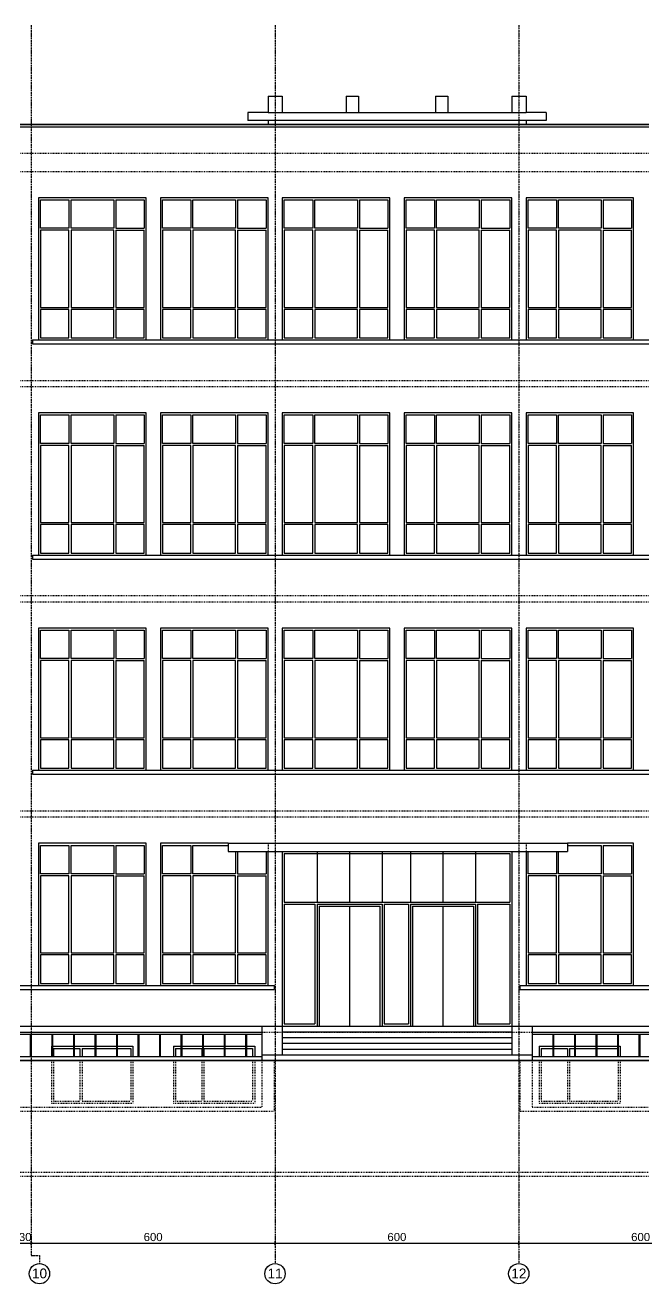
# Model space of a CAD drawing. Header units: inches. Extents: x -72385 to 39588, y -6525 to 66685.
# Drawn here: x -1876 to -353, y 17991 to 21091 of the extents above; entities that cross this region are included whole.
import ezdxf

# ---------------------------------------------------------------- set-up
doc = ezdxf.new("R2010")
doc.units = ezdxf.units.IN
doc.header["$MEASUREMENT"] = 0
doc.linetypes.add('DashDot', pattern=[0.6, 0.4, -0.1, 0, -0.1])
doc.linetypes.add('Hidden', pattern=[0.4, 0.2, -0.2])
for name, color, linetype, lineweight in [('Надписи коти външни', 252, 'Continuous', 25), ('Надписи Оси', 252, 'Continuous', 25), ('Оси', 252, 'DashDot', 25), ('Фасади Разрези дебело', 7, 'Continuous', 35), ('Фасади Разрези пунктир', 253, 'Hidden', 25), ('Фасади Разрези средно', 252, 'Continuous', 30), ('Фасади Разрези тънко', 253, 'Continuous', 25)]:
    doc.layers.add(name, color=color, linetype=linetype, lineweight=lineweight)
doc.styles.add('Arial Regular', font='arial.ttf')
doc.styles.get("Standard").update_dxf_attribs({"font": 'arial.ttf'})
doc.dimstyles.new('Annotative', dxfattribs={"dimscale": 0, "dimtxt": 20, "dimasz": 5, "dimexe": 5, "dimexo": 5, "dimgap": 5, "dimtad": 1, "dimdec": 0, "dimzin": 0, "dimdsep": 46, "dimtxsty": 'Standard', "dimblk": 'ARCHTICK', "dimcen": 5, "dimdle": 5, "dimadec": 0, "dimazin": 0, "dimtfac": 1, "dimtdec": 0, "dimtofl": 0, "dimtmove": 0, "dimatfit": 3, "dimldrblk": 'ARCHTICK', "dimfxl": 5, "dimfxlon": 1, "dimtolj": 1, "dimtzin": 0, "dimarcsym": 1})

# ---------------------------------------------------------------- blocks, each defined once
blk = doc.blocks.new('_ArchTick')
at = {"color": 0, "linetype": 'ByBlock', "const_width": 0.15}
blk.add_lwpolyline([(-0.5, -0.5), (0.5, 0.5)], dxfattribs=at)
blk = doc.blocks.new('*D6978')
at = {"layer": 'Defpoints', "color": 0, "ltscale": 10, "transparency": 16777216}
for p in [(-61, 18090.9), (-661, 18040.9), (-61, 18040.9)]:
    blk.add_point(p, dxfattribs=at)
at = {"layer": 'Надписи коти външни', "color": 0, "lineweight": -2, "ltscale": 10, "transparency": 16777216}
for p, q in [((-666, 18090.9), (-56, 18090.9)), ((-661, 18085.9), (-661, 18095.9)), ((-61, 18085.9), (-61, 18095.9))]:
    blk.add_line(p, q, dxfattribs=at)
at = {"layer": 'Надписи коти външни', "color": 0, "lineweight": -2, "ltscale": 10, "transparency": 16777216, "xscale": 5, "yscale": 5, "zscale": 5, "rotation": 180}
blk.add_blockref('_ArchTick', (-661, 18090.9), dxfattribs=at)
at = {"layer": 'Надписи коти външни', "color": 0, "lineweight": -2, "ltscale": 10, "transparency": 16777216, "xscale": 5, "yscale": 5, "zscale": 5}
blk.add_blockref('_ArchTick', (-61, 18090.9), dxfattribs=at)
at = {"layer": 'Надписи коти външни', "color": 0, "ltscale": 10, "transparency": 16777216, "insert": (-361, 18106.1), "char_height": 20, "attachment_point": 5}
blk.add_mtext('\\A1;600', dxfattribs=at)
blk = doc.blocks.new('*D6979')
at = {"layer": 'Defpoints', "color": 0, "ltscale": 10, "transparency": 16777216}
for p in [(-661, 18090.9), (-1261, 18040.9), (-661, 18040.9)]:
    blk.add_point(p, dxfattribs=at)
at = {"layer": 'Надписи коти външни', "color": 0, "lineweight": -2, "ltscale": 10, "transparency": 16777216}
for p, q in [((-1266, 18090.9), (-656, 18090.9)), ((-1261, 18085.9), (-1261, 18095.9)), ((-661, 18085.9), (-661, 18095.9))]:
    blk.add_line(p, q, dxfattribs=at)
at = {"layer": 'Надписи коти външни', "color": 0, "lineweight": -2, "ltscale": 10, "transparency": 16777216, "xscale": 5, "yscale": 5, "zscale": 5, "rotation": 180}
blk.add_blockref('_ArchTick', (-1261, 18090.9), dxfattribs=at)
at = {"layer": 'Надписи коти външни', "color": 0, "lineweight": -2, "ltscale": 10, "transparency": 16777216, "xscale": 5, "yscale": 5, "zscale": 5}
blk.add_blockref('_ArchTick', (-661, 18090.9), dxfattribs=at)
at = {"layer": 'Надписи коти външни', "color": 0, "ltscale": 10, "transparency": 16777216, "insert": (-961, 18106.1), "char_height": 20, "attachment_point": 5}
blk.add_mtext('\\A1;600', dxfattribs=at)
blk = doc.blocks.new('*D6980')
at = {"layer": 'Defpoints', "color": 0, "ltscale": 10, "transparency": 16777216}
for p in [(-1261, 18090.9), (-1861, 18060.9), (-1261, 18060.9)]:
    blk.add_point(p, dxfattribs=at)
at = {"layer": 'Надписи коти външни', "color": 0, "lineweight": -2, "ltscale": 10, "transparency": 16777216}
for p, q in [((-1866, 18090.9), (-1256, 18090.9)), ((-1861, 18085.9), (-1861, 18095.9)), ((-1261, 18085.9), (-1261, 18095.9))]:
    blk.add_line(p, q, dxfattribs=at)
at = {"layer": 'Надписи коти външни', "color": 0, "lineweight": -2, "ltscale": 10, "transparency": 16777216, "xscale": 5, "yscale": 5, "zscale": 5, "rotation": 180}
blk.add_blockref('_ArchTick', (-1861, 18090.9), dxfattribs=at)
at = {"layer": 'Надписи коти външни', "color": 0, "lineweight": -2, "ltscale": 10, "transparency": 16777216, "xscale": 5, "yscale": 5, "zscale": 5}
blk.add_blockref('_ArchTick', (-1261, 18090.9), dxfattribs=at)
at = {"layer": 'Надписи коти външни', "color": 0, "ltscale": 10, "transparency": 16777216, "insert": (-1561, 18106.1), "char_height": 20, "attachment_point": 5}
blk.add_mtext('\\A1;600', dxfattribs=at)
blk = doc.blocks.new('*D6982')
at = {"layer": 'Defpoints', "color": 0, "ltscale": 10, "transparency": 16777216}
for p in [(-1861, 18090.9), (-1891, 18060.9), (-1861, 18060.9)]:
    blk.add_point(p, dxfattribs=at)
at = {"layer": 'Надписи коти външни', "color": 0, "lineweight": -2, "ltscale": 10, "transparency": 16777216}
for p, q in [((-1896, 18090.9), (-1856, 18090.9)), ((-1891, 18085.9), (-1891, 18095.9)), ((-1861, 18085.9), (-1861, 18095.9))]:
    blk.add_line(p, q, dxfattribs=at)
at = {"layer": 'Надписи коти външни', "color": 0, "lineweight": -2, "ltscale": 10, "transparency": 16777216, "xscale": 5, "yscale": 5, "zscale": 5, "rotation": 180}
blk.add_blockref('_ArchTick', (-1891, 18090.9), dxfattribs=at)
at = {"layer": 'Надписи коти външни', "color": 0, "lineweight": -2, "ltscale": 10, "transparency": 16777216, "xscale": 5, "yscale": 5, "zscale": 5}
blk.add_blockref('_ArchTick', (-1861, 18090.9), dxfattribs=at)
at = {"layer": 'Надписи коти външни', "color": 0, "ltscale": 10, "transparency": 16777216, "insert": (-1876, 18106.1), "char_height": 20, "attachment_point": 5}
blk.add_mtext('\\A1;30', dxfattribs=at)

msp = doc.modelspace()

# ---------------------------------------------------------------- linework, layer by layer
at = {"layer": 'Надписи Оси', "ltscale": 50}
for centre in [(-1841, 18015.9), (-1261, 18015.9), (-661, 18015.9)]:
    msp.add_circle(centre, 25, dxfattribs=at)
at = {"layer": 'Оси', "ltscale": 10}
for p, q in [((-1861, 21090.9), (-1861, 18060.9)), ((-1261, 21090.9), (-1261, 18040.9)), ((-661, 21090.9), (-661, 18040.9)), ((-1861, 18060.9), (-1841, 18060.9)), ((-1841, 18060.9), (-1841, 18040.9))]:
    msp.add_line(p, q, dxfattribs=at)
at = {"layer": 'Фасади Разрези дебело', "ltscale": 10, "extrusion": (1.2091e-15, 1, -2.22045e-16)}
for p, q in [((-7028.6, 20845.9), (5077.4, 20845.9)), ((-7523.6, 18540.9), (5572.4, 18540.9))]:
    msp.add_line(p, q, dxfattribs=at)
at = {"layer": 'Фасади Разрези пунктир', "ltscale": 10, "extrusion": (1.2091e-15, 1, -2.22045e-16)}
for p, q in [((-7023.6, 20775.9), (5072.4, 20775.9)), ((-7023.6, 20730.9), (5072.4, 20730.9)), ((-7023.6, 20215.9), (5072.4, 20215.9)), ((-7023.6, 20200.9), (5072.4, 20200.9)), ((-7023.6, 19685.9), (5072.4, 19685.9)), ((-7023.6, 19670.9), (5072.4, 19670.9)), ((-7023.6, 19155.9), (3552.2, 19155.9)), ((-7023.6, 19140.9), (3552.2, 19140.9)), ((-7023.6, 18610.9), (3552.2, 18610.9)), ((-6103.5, 18415.9), (-1263.2, 18415.9)), ((-6073.5, 18425.9), (-1293.1, 18425.9)), ((-1811.1, 18435.9), (-1611.1, 18435.9)), ((-1806.1, 18440.9), (-1741.1, 18440.9)), ((-1736.1, 18440.9), (-1616.1, 18440.9)), ((-1511.1, 18435.9), (-1311.1, 18435.9)), ((-1506.1, 18440.9), (-1441.1, 18440.9)), ((-1436.1, 18440.9), (-1316.1, 18440.9)), ((-658.1, 18415.9), (4181.3, 18415.9)), ((-628.1, 18425.9), (4151.3, 18425.9)), ((-611, 18435.9), (-411, 18435.9)), ((-606, 18440.9), (-541, 18440.9)), ((-536, 18440.9), (-416, 18440.9)), ((-1909, 18265.9), (5072.4, 18265.9)), ((-7023.6, 18255.9), (5072.4, 18255.9))]:
    msp.add_line(p, q, dxfattribs=at)
at = {"layer": 'Фасади Разрези пунктир', "ltscale": 10}
for p, q in [((-1278.2, 19075.9), (-1278.2, 19055.9)), ((-643.1, 19075.9), (-643.1, 19055.9)), ((-1811.1, 18540.9), (-1811.1, 18435.9)), ((-1806.1, 18540.9), (-1806.1, 18440.9)), ((-1741.1, 18540.9), (-1741.1, 18440.9)), ((-1736.1, 18540.9), (-1736.1, 18440.9)), ((-1616.1, 18540.9), (-1616.1, 18440.9)), ((-1611.1, 18540.9), (-1611.1, 18435.9)), ((-1511.1, 18540.9), (-1511.1, 18435.9)), ((-1506.1, 18540.9), (-1506.1, 18440.9)), ((-1441.1, 18540.9), (-1441.1, 18440.9)), ((-1436.1, 18540.9), (-1436.1, 18440.9)), ((-1316.1, 18540.9), (-1316.1, 18440.9)), ((-1311.1, 18540.9), (-1311.1, 18435.9)), ((-1293.1, 18540.9), (-1293.1, 18425.9)), ((-1263.2, 18540.9), (-1263.2, 18415.9)), ((-658.1, 18540.9), (-658.1, 18415.9)), ((-628.1, 18540.9), (-628.1, 18425.9)), ((-611, 18540.9), (-611, 18435.9)), ((-606, 18540.9), (-606, 18440.9)), ((-541, 18540.9), (-541, 18440.9)), ((-536, 18540.9), (-536, 18440.9)), ((-416, 18540.9), (-416, 18440.9)), ((-411, 18540.9), (-411, 18435.9))]:
    msp.add_line(p, q, dxfattribs=at)
at = {"layer": 'Фасади Разрези средно', "ltscale": 10}
for p, q in [((-1376.1, 19075.9), (-1376.1, 19055.9)), ((-541.1, 19075.9), (-541.1, 19055.9)), ((-1243.1, 19055.9), (-1243.1, 18625.9)), ((-678.1, 19055.9), (-678.1, 18625.9)), ((-1293.1, 18625.9), (-1293.1, 18540.9)), ((-1243.1, 18625.9), (-1243.1, 18555.1)), ((-678.1, 18625.9), (-678.1, 18555.1)), ((-628.1, 18625.9), (-628.1, 18540.9))]:
    msp.add_line(p, q, dxfattribs=at)
at = {"layer": 'Фасади Разрези средно', "ltscale": 10, "extrusion": (1.2091e-15, 1, -2.22045e-16)}
for p, q in [((-1376.1, 19075.9), (-541.1, 19075.9)), ((-1376.1, 19055.9), (-541.1, 19055.9)), ((-1293.1, 18625.9), (-628.1, 18625.9)), ((-1243.1, 18611.7), (-678.1, 18611.7)), ((-1243.1, 18597.6), (-678.1, 18597.6)), ((-1243.1, 18583.4), (-678.1, 18583.4)), ((-1243.1, 18569.2), (-678.1, 18569.2)), ((-1293.1, 18555.1), (-628.1, 18555.1))]:
    msp.add_line(p, q, dxfattribs=at)
at = {"layer": 'Фасади Разрези тънко', "ltscale": 10, "extrusion": (7.84095e-16, 1, -2.22045e-16)}
for p, q in [((-1278.2, 20915.9), (-1243.1, 20915.9)), ((-1085.6, 20915.9), (-1055.6, 20915.9)), ((-865.6, 20915.9), (-835.6, 20915.9)), ((-678.1, 20915.9), (-643.1, 20915.9)), ((-1278.2, 20875.9), (-643.1, 20875.9))]:
    msp.add_line(p, q, dxfattribs=at)
at = {"layer": 'Фасади Разрези тънко', "ltscale": 10}
for p, q in [((-1278.2, 20915.9), (-1278.2, 20875.9)), ((-1243.1, 20915.9), (-1243.1, 20875.9)), ((-1085.6, 20915.9), (-1085.6, 20875.9)), ((-1055.6, 20915.9), (-1055.6, 20875.9)), ((-865.6, 20915.9), (-865.6, 20875.9)), ((-835.6, 20915.9), (-835.6, 20875.9)), ((-678.1, 20915.9), (-678.1, 20875.9)), ((-643.1, 20915.9), (-643.1, 20875.9)), ((-1328.2, 20875.9), (-1328.2, 20855.9)), ((-593.1, 20875.9), (-593.1, 20855.9)), ((-1278.2, 20855.9), (-1278.2, 20845.9)), ((-643.1, 20855.9), (-643.1, 20845.9)), ((-1658.2, 20660.9), (-1658.2, 20590.9)), ((-1653.2, 20660.9), (-1653.2, 20590.9)), ((-1583.2, 20660.9), (-1583.2, 20590.9)), ((-1358.2, 20660.9), (-1358.2, 20590.9)), ((-1353.2, 20660.9), (-1353.2, 20590.9)), ((-1283.2, 20660.9), (-1283.2, 20590.9)), ((-1058.1, 20660.9), (-1058.1, 20590.9)), ((-1053.1, 20660.9), (-1053.1, 20590.9)), ((-983.1, 20660.9), (-983.1, 20590.9)), ((-758.1, 20660.9), (-758.1, 20590.9)), ((-753.1, 20660.9), (-753.1, 20590.9)), ((-683.1, 20660.9), (-683.1, 20590.9)), ((-458.1, 20660.9), (-458.1, 20590.9)), ((-453.1, 20660.9), (-453.1, 20590.9)), ((-383.1, 20660.9), (-383.1, 20590.9)), ((-1858.2, 20315.9), (-1858.2, 20305.9)), ((-1658.2, 20130.9), (-1658.2, 20060.9)), ((-1653.2, 20130.9), (-1653.2, 20060.9)), ((-1583.2, 20130.9), (-1583.2, 20060.9)), ((-1358.2, 20130.9), (-1358.2, 20060.9)), ((-1353.2, 20130.9), (-1353.2, 20060.9)), ((-1283.2, 20130.9), (-1283.2, 20060.9)), ((-1058.1, 20130.9), (-1058.1, 20060.9)), ((-1053.1, 20130.9), (-1053.1, 20060.9)), ((-983.1, 20130.9), (-983.1, 20060.9)), ((-758.1, 20130.9), (-758.1, 20060.9)), ((-753.1, 20130.9), (-753.1, 20060.9)), ((-683.1, 20130.9), (-683.1, 20060.9)), ((-458.1, 20130.9), (-458.1, 20060.9)), ((-453.1, 20130.9), (-453.1, 20060.9)), ((-383.1, 20130.9), (-383.1, 20060.9)), ((-1858.2, 19785.9), (-1858.2, 19775.9)), ((-1658.2, 19600.9), (-1658.2, 19530.9)), ((-1653.2, 19600.9), (-1653.2, 19530.9)), ((-1583.2, 19600.9), (-1583.2, 19530.9)), ((-1358.2, 19600.9), (-1358.2, 19530.9)), ((-1353.2, 19600.9), (-1353.2, 19530.9)), ((-1283.2, 19600.9), (-1283.2, 19530.9)), ((-1058.1, 19600.9), (-1058.1, 19530.9)), ((-1053.1, 19600.9), (-1053.1, 19530.9)), ((-983.1, 19600.9), (-983.1, 19530.9)), ((-758.1, 19600.9), (-758.1, 19530.9)), ((-753.1, 19600.9), (-753.1, 19530.9)), ((-683.1, 19600.9), (-683.1, 19530.9)), ((-458.1, 19600.9), (-458.1, 19530.9)), ((-453.1, 19600.9), (-453.1, 19530.9)), ((-383.1, 19600.9), (-383.1, 19530.9)), ((-1858.2, 19255.9), (-1858.2, 19245.9)), ((-1658.2, 19070.9), (-1658.2, 19000.9)), ((-1653.2, 19070.9), (-1653.2, 19000.9)), ((-1583.2, 19070.9), (-1583.2, 19000.9)), ((-458.1, 19070.9), (-458.1, 19000.9)), ((-453.1, 19070.9), (-453.1, 19000.9)), ((-383.1, 19070.9), (-383.1, 19000.9)), ((-1358.2, 19055.9), (-1358.2, 19000.9)), ((-1353.2, 19055.9), (-1353.2, 19000.9)), ((-1283.2, 19055.9), (-1283.2, 19000.9)), ((-1238.1, 19050.9), (-1238.1, 18930.9)), ((-1157.6, 19055.9), (-1157.6, 18930.9)), ((-1077.6, 19055.9), (-1077.6, 18930.9)), ((-997.6, 19055.9), (-997.6, 18930.9)), ((-927.6, 19055.9), (-927.6, 18930.9)), ((-847.6, 19055.9), (-847.6, 18930.9)), ((-767.6, 19055.9), (-767.6, 18930.9)), ((-683.1, 19050.9), (-683.1, 18930.9)), ((-1238.1, 18925.9), (-1238.1, 18630.9)), ((-1162.6, 18925.9), (-1162.6, 18630.9)), ((-1157.6, 18925.9), (-1157.6, 18625.9)), ((-1152.6, 18920.9), (-1152.6, 18625.9)), ((-1077.6, 18920.9), (-1077.6, 18625.9)), ((-1002.6, 18920.9), (-1002.6, 18625.9)), ((-997.6, 18925.9), (-997.6, 18625.9)), ((-992.6, 18925.9), (-992.6, 18630.9)), ((-932.6, 18925.9), (-932.6, 18630.9)), ((-927.6, 18925.9), (-927.6, 18625.9)), ((-922.6, 18920.9), (-922.6, 18625.9)), ((-847.6, 18920.9), (-847.6, 18625.9)), ((-772.6, 18920.9), (-772.6, 18625.9)), ((-767.6, 18925.9), (-767.6, 18625.9)), ((-762.6, 18925.9), (-762.6, 18630.9)), ((-683.1, 18925.9), (-683.1, 18630.9)), ((-1263.2, 18725.9), (-1263.2, 18715.9)), ((-658.1, 18725.9), (-658.1, 18715.9)), ((-1863.5, 18605.9), (-1863.5, 18550.9)), ((-1861.5, 18605.9), (-1861.5, 18550.9)), ((-1810.5, 18605.9), (-1810.5, 18550.9)), ((-1808.5, 18605.9), (-1808.5, 18550.9)), ((-1757.5, 18605.9), (-1757.5, 18550.9)), ((-1755.5, 18605.9), (-1755.5, 18550.9)), ((-1704.5, 18605.9), (-1704.5, 18550.9)), ((-1702.5, 18605.9), (-1702.5, 18550.9)), ((-1651.5, 18605.9), (-1651.5, 18550.9)), ((-1649.5, 18605.9), (-1649.5, 18550.9)), ((-1598.5, 18605.9), (-1598.5, 18550.9)), ((-1596.5, 18605.9), (-1596.5, 18550.9)), ((-1545.5, 18605.9), (-1545.5, 18550.9)), ((-1543.5, 18605.9), (-1543.5, 18550.9)), ((-1492.5, 18605.9), (-1492.5, 18550.9)), ((-1490.5, 18605.9), (-1490.5, 18550.9)), ((-1439.5, 18605.9), (-1439.5, 18550.9)), ((-1437.5, 18605.9), (-1437.5, 18550.9)), ((-1386.5, 18605.9), (-1386.5, 18550.9)), ((-1384.5, 18605.9), (-1384.5, 18550.9)), ((-1333.5, 18605.9), (-1333.5, 18550.9)), ((-1331.5, 18605.9), (-1331.5, 18550.9)), ((-577.1, 18605.9), (-577.1, 18550.9)), ((-575.1, 18605.9), (-575.1, 18550.9)), ((-524.1, 18605.9), (-524.1, 18550.9)), ((-522.1, 18605.9), (-522.1, 18550.9)), ((-471.1, 18605.9), (-471.1, 18550.9)), ((-469.1, 18605.9), (-469.1, 18550.9)), ((-418.1, 18605.9), (-418.1, 18550.9)), ((-416.1, 18605.9), (-416.1, 18550.9)), ((-365.1, 18605.9), (-365.1, 18550.9)), ((-363.1, 18605.9), (-363.1, 18550.9)), ((-1811.1, 18575.9), (-1811.1, 18550.9)), ((-1806.1, 18570.9), (-1806.1, 18550.9)), ((-1741.1, 18570.9), (-1741.1, 18550.9)), ((-1736.1, 18570.9), (-1736.1, 18550.9)), ((-1616.1, 18570.9), (-1616.1, 18550.9)), ((-1611.1, 18575.9), (-1611.1, 18550.9)), ((-1511.1, 18575.9), (-1511.1, 18550.9)), ((-1506.1, 18570.9), (-1506.1, 18550.9)), ((-1441.1, 18570.9), (-1441.1, 18550.9)), ((-1436.1, 18570.9), (-1436.1, 18550.9)), ((-1316.1, 18570.9), (-1316.1, 18550.9)), ((-1311.1, 18575.9), (-1311.1, 18550.9)), ((-611, 18575.9), (-611, 18550.9)), ((-606, 18570.9), (-606, 18550.9)), ((-541, 18570.9), (-541, 18550.9)), ((-536, 18570.9), (-536, 18550.9)), ((-416, 18570.9), (-416, 18550.9)), ((-411, 18575.9), (-411, 18550.9))]:
    msp.add_line(p, q, dxfattribs=at)
at = {"layer": 'Фасади Разрези тънко', "ltscale": 10, "extrusion": (-7.84095e-16, 1, -2.22045e-16)}
for p, q in [((-1278.2, 20875.9), (-1328.2, 20875.9)), ((-593.1, 20875.9), (-643.1, 20875.9)), ((-593.1, 20855.9), (-1328.2, 20855.9))]:
    msp.add_line(p, q, dxfattribs=at)
at = {"layer": 'Фасади Разрези тънко', "ltscale": 10, "extrusion": (1.2091e-15, 1, -2.22045e-16)}
for p, q in [((-7023.6, 20840.9), (5072.4, 20840.9)), ((-1858.2, 20315.9), (4767.3, 20315.9)), ((-1858.2, 20305.9), (4767.3, 20305.9)), ((-1858.2, 19785.9), (4767.3, 19785.9)), ((-1858.2, 19775.9), (4767.3, 19775.9)), ((-1858.2, 19255.9), (3552.2, 19255.9)), ((-1858.2, 19245.9), (3552.2, 19245.9)), ((-1238.1, 19050.9), (-683.1, 19050.9)), ((-1238.1, 18930.9), (-683.1, 18930.9)), ((-1238.1, 18925.9), (-1162.6, 18925.9)), ((-1157.6, 18925.9), (-997.6, 18925.9)), ((-1152.6, 18920.9), (-1002.6, 18920.9)), ((-992.6, 18925.9), (-932.6, 18925.9)), ((-927.6, 18925.9), (-767.6, 18925.9)), ((-922.6, 18920.9), (-772.6, 18920.9)), ((-762.6, 18925.9), (-683.1, 18925.9)), ((-6388.6, 18725.9), (-1263.2, 18725.9)), ((-658.1, 18725.9), (3552.2, 18725.9)), ((-6388.6, 18715.9), (-1263.2, 18715.9)), ((-658.1, 18715.9), (3552.2, 18715.9)), ((-7023.6, 18625.9), (-1293.1, 18625.9)), ((-6103.5, 18610.9), (-1293.1, 18610.9)), ((-6103.5, 18605.9), (-1293.1, 18605.9)), ((-1238.1, 18630.9), (-1162.6, 18630.9)), ((-992.6, 18630.9), (-932.6, 18630.9)), ((-762.6, 18630.9), (-683.1, 18630.9)), ((-628.1, 18625.9), (3552.2, 18625.9)), ((-628.1, 18610.9), (3552.2, 18610.9)), ((-628.1, 18605.9), (3552.2, 18605.9)), ((-1811.1, 18575.9), (-1810.5, 18575.9)), ((-1808.5, 18575.9), (-1757.5, 18575.9)), ((-1806.1, 18570.9), (-1757.5, 18570.9)), ((-1755.5, 18575.9), (-1704.5, 18575.9)), ((-1755.5, 18570.9), (-1741.1, 18570.9)), ((-1736.1, 18570.9), (-1704.5, 18570.9)), ((-1702.5, 18575.9), (-1651.5, 18575.9)), ((-1702.5, 18570.9), (-1651.5, 18570.9)), ((-1649.5, 18575.9), (-1611.1, 18575.9)), ((-1649.5, 18570.9), (-1616.1, 18570.9)), ((-1511.1, 18575.9), (-1492.5, 18575.9)), ((-1506.1, 18570.9), (-1492.5, 18570.9)), ((-1490.5, 18575.9), (-1439.5, 18575.9)), ((-1490.5, 18570.9), (-1441.1, 18570.9)), ((-1437.5, 18575.9), (-1386.5, 18575.9)), ((-1436.1, 18570.9), (-1386.5, 18570.9)), ((-1384.5, 18575.9), (-1333.5, 18575.9)), ((-1384.5, 18570.9), (-1333.5, 18570.9)), ((-1331.5, 18575.9), (-1311.1, 18575.9)), ((-1331.5, 18570.9), (-1316.1, 18570.9)), ((-611, 18575.9), (-577.1, 18575.9)), ((-606, 18570.9), (-577.1, 18570.9)), ((-575.1, 18575.9), (-524.1, 18575.9)), ((-575.1, 18570.9), (-541, 18570.9)), ((-536, 18570.9), (-524.1, 18570.9)), ((-522.1, 18575.9), (-471.1, 18575.9)), ((-522.1, 18570.9), (-471.1, 18570.9)), ((-469.1, 18575.9), (-418.1, 18575.9)), ((-469.1, 18570.9), (-418.1, 18570.9)), ((-416.1, 18575.9), (-411, 18575.9)), ((-416.1, 18570.9), (-416, 18570.9)), ((-6103.5, 18550.9), (-1293.1, 18550.9)), ((-628.1, 18550.9), (3552.2, 18550.9))]:
    msp.add_line(p, q, dxfattribs=at)
at = {"layer": 'Фасади Разрези тънко', "ltscale": 10, "extrusion": (2.5431e-15, 1, -2.22045e-16)}
for p, q in [((-1653.2, 20660.9), (-1583.2, 20660.9)), ((-1353.2, 20660.9), (-1283.2, 20660.9)), ((-1053.1, 20660.9), (-983.1, 20660.9)), ((-753.1, 20660.9), (-683.1, 20660.9)), ((-453.1, 20660.9), (-383.1, 20660.9)), ((-1653.2, 20590.9), (-1583.2, 20590.9)), ((-1653.2, 20585.9), (-1583.2, 20585.9)), ((-1353.2, 20590.9), (-1283.2, 20590.9)), ((-1353.2, 20585.9), (-1283.2, 20585.9)), ((-1053.1, 20590.9), (-983.1, 20590.9)), ((-1053.1, 20585.9), (-983.1, 20585.9)), ((-753.1, 20590.9), (-683.1, 20590.9)), ((-753.1, 20585.9), (-683.1, 20585.9)), ((-453.1, 20590.9), (-383.1, 20590.9)), ((-453.1, 20585.9), (-383.1, 20585.9)), ((-1653.2, 20130.9), (-1583.2, 20130.9)), ((-1353.2, 20130.9), (-1283.2, 20130.9)), ((-1053.1, 20130.9), (-983.1, 20130.9)), ((-753.1, 20130.9), (-683.1, 20130.9)), ((-453.1, 20130.9), (-383.1, 20130.9)), ((-1653.2, 20060.9), (-1583.2, 20060.9)), ((-1353.2, 20060.9), (-1283.2, 20060.9)), ((-1053.1, 20060.9), (-983.1, 20060.9)), ((-753.1, 20060.9), (-683.1, 20060.9)), ((-453.1, 20060.9), (-383.1, 20060.9)), ((-1653.2, 20055.9), (-1583.2, 20055.9)), ((-1353.2, 20055.9), (-1283.2, 20055.9)), ((-1053.1, 20055.9), (-983.1, 20055.9)), ((-753.1, 20055.9), (-683.1, 20055.9)), ((-453.1, 20055.9), (-383.1, 20055.9)), ((-1653.2, 19600.9), (-1583.2, 19600.9)), ((-1353.2, 19600.9), (-1283.2, 19600.9)), ((-1053.1, 19600.9), (-983.1, 19600.9)), ((-753.1, 19600.9), (-683.1, 19600.9)), ((-453.1, 19600.9), (-383.1, 19600.9)), ((-1653.2, 19530.9), (-1583.2, 19530.9)), ((-1353.2, 19530.9), (-1283.2, 19530.9)), ((-1053.1, 19530.9), (-983.1, 19530.9)), ((-753.1, 19530.9), (-683.1, 19530.9)), ((-453.1, 19530.9), (-383.1, 19530.9)), ((-1653.2, 19525.9), (-1583.2, 19525.9)), ((-1353.2, 19525.9), (-1283.2, 19525.9)), ((-1053.1, 19525.9), (-983.1, 19525.9)), ((-753.1, 19525.9), (-683.1, 19525.9)), ((-453.1, 19525.9), (-383.1, 19525.9)), ((-1653.2, 19070.9), (-1583.2, 19070.9)), ((-453.1, 19070.9), (-383.1, 19070.9)), ((-1653.2, 19000.9), (-1583.2, 19000.9)), ((-1653.2, 18995.9), (-1583.2, 18995.9)), ((-1353.2, 19000.9), (-1283.2, 19000.9)), ((-1353.2, 18995.9), (-1283.2, 18995.9)), ((-453.1, 19000.9), (-383.1, 19000.9)), ((-453.1, 18995.9), (-383.1, 18995.9))]:
    msp.add_line(p, q, dxfattribs=at)
at = {"layer": 'Фасади Разрези тънко', "ltscale": 10}
for points in [[(-1578.2, 20665.9, 0), (-1843.2, 20665.9, 0), (-1843.2, 20315.9, 0), (-1578.2, 20315.9, 0), (-1578.2, 20665.9, 0)], [(-1658.2, 20590.9, 0), (-1763.2, 20590.9, 0), (-1763.2, 20660.9, 0), (-1658.2, 20660.9, 0)], [(-1278.2, 20665.9, 0), (-1543.2, 20665.9, 0), (-1543.2, 20315.9, 0), (-1278.2, 20315.9, 0), (-1278.2, 20665.9, 0)], [(-1358.2, 20590.9, 0), (-1463.2, 20590.9, 0), (-1463.2, 20660.9, 0), (-1358.2, 20660.9, 0)], [(-978.1, 20665.9, 0), (-1243.1, 20665.9, 0), (-1243.1, 20315.9, 0), (-978.1, 20315.9, 0), (-978.1, 20665.9, 0)], [(-1058.1, 20590.9, 0), (-1163.1, 20590.9, 0), (-1163.1, 20660.9, 0), (-1058.1, 20660.9, 0)], [(-678.1, 20665.9, 0), (-943.1, 20665.9, 0), (-943.1, 20315.9, 0), (-678.1, 20315.9, 0), (-678.1, 20665.9, 0)], [(-758.1, 20590.9, 0), (-863.1, 20590.9, 0), (-863.1, 20660.9, 0), (-758.1, 20660.9, 0)], [(-378.1, 20665.9, 0), (-643.1, 20665.9, 0), (-643.1, 20315.9, 0), (-378.1, 20315.9, 0), (-378.1, 20665.9, 0)], [(-458.1, 20590.9, 0), (-563.1, 20590.9, 0), (-563.1, 20660.9, 0), (-458.1, 20660.9, 0)], [(-1658.2, 20585.9, 0), (-1763.2, 20585.9, 0), (-1763.2, 20395.9, 0), (-1658.2, 20395.9, 0), (-1658.2, 20585.9, 0)], [(-1653.2, 20585.9, 0), (-1653.2, 20395.9, 0), (-1583.2, 20395.9, 0), (-1583.2, 20585.9, 0)], [(-1358.2, 20585.9, 0), (-1463.2, 20585.9, 0), (-1463.2, 20395.9, 0), (-1358.2, 20395.9, 0), (-1358.2, 20585.9, 0)], [(-1353.2, 20585.9, 0), (-1353.2, 20395.9, 0), (-1283.2, 20395.9, 0), (-1283.2, 20585.9, 0)], [(-1058.1, 20585.9, 0), (-1163.1, 20585.9, 0), (-1163.1, 20395.9, 0), (-1058.1, 20395.9, 0), (-1058.1, 20585.9, 0)], [(-1053.1, 20585.9, 0), (-1053.1, 20395.9, 0), (-983.1, 20395.9, 0), (-983.1, 20585.9, 0)], [(-758.1, 20585.9, 0), (-863.1, 20585.9, 0), (-863.1, 20395.9, 0), (-758.1, 20395.9, 0), (-758.1, 20585.9, 0)], [(-753.1, 20585.9, 0), (-753.1, 20395.9, 0), (-683.1, 20395.9, 0), (-683.1, 20585.9, 0)], [(-458.1, 20585.9, 0), (-563.1, 20585.9, 0), (-563.1, 20395.9, 0), (-458.1, 20395.9, 0), (-458.1, 20585.9, 0)], [(-453.1, 20585.9, 0), (-453.1, 20395.9, 0), (-383.1, 20395.9, 0), (-383.1, 20585.9, 0)], [(-1578.2, 20135.9, 0), (-1843.2, 20135.9, 0), (-1843.2, 19785.9, 0), (-1578.2, 19785.9, 0), (-1578.2, 20135.9, 0)], [(-1658.2, 20060.9, 0), (-1763.2, 20060.9, 0), (-1763.2, 20130.9, 0), (-1658.2, 20130.9, 0)], [(-1278.2, 20135.9, 0), (-1543.2, 20135.9, 0), (-1543.2, 19785.9, 0), (-1278.2, 19785.9, 0), (-1278.2, 20135.9, 0)], [(-1358.2, 20060.9, 0), (-1463.2, 20060.9, 0), (-1463.2, 20130.9, 0), (-1358.2, 20130.9, 0)], [(-978.1, 20135.9, 0), (-1243.1, 20135.9, 0), (-1243.1, 19785.9, 0), (-978.1, 19785.9, 0), (-978.1, 20135.9, 0)], [(-1058.1, 20060.9, 0), (-1163.1, 20060.9, 0), (-1163.1, 20130.9, 0), (-1058.1, 20130.9, 0)], [(-678.1, 20135.9, 0), (-943.1, 20135.9, 0), (-943.1, 19785.9, 0), (-678.1, 19785.9, 0), (-678.1, 20135.9, 0)], [(-758.1, 20060.9, 0), (-863.1, 20060.9, 0), (-863.1, 20130.9, 0), (-758.1, 20130.9, 0)], [(-378.1, 20135.9, 0), (-643.1, 20135.9, 0), (-643.1, 19785.9, 0), (-378.1, 19785.9, 0), (-378.1, 20135.9, 0)], [(-458.1, 20060.9, 0), (-563.1, 20060.9, 0), (-563.1, 20130.9, 0), (-458.1, 20130.9, 0)], [(-1658.2, 20055.9, 0), (-1763.2, 20055.9, 0), (-1763.2, 19865.9, 0), (-1658.2, 19865.9, 0), (-1658.2, 20055.9, 0)], [(-1653.2, 20055.9, 0), (-1653.2, 19865.9, 0), (-1583.2, 19865.9, 0), (-1583.2, 20055.9, 0)], [(-1358.2, 20055.9, 0), (-1463.2, 20055.9, 0), (-1463.2, 19865.9, 0), (-1358.2, 19865.9, 0), (-1358.2, 20055.9, 0)], [(-1353.2, 20055.9, 0), (-1353.2, 19865.9, 0), (-1283.2, 19865.9, 0), (-1283.2, 20055.9, 0)], [(-1058.1, 20055.9, 0), (-1163.1, 20055.9, 0), (-1163.1, 19865.9, 0), (-1058.1, 19865.9, 0), (-1058.1, 20055.9, 0)], [(-1053.1, 20055.9, 0), (-1053.1, 19865.9, 0), (-983.1, 19865.9, 0), (-983.1, 20055.9, 0)], [(-758.1, 20055.9, 0), (-863.1, 20055.9, 0), (-863.1, 19865.9, 0), (-758.1, 19865.9, 0), (-758.1, 20055.9, 0)], [(-753.1, 20055.9, 0), (-753.1, 19865.9, 0), (-683.1, 19865.9, 0), (-683.1, 20055.9, 0)], [(-458.1, 20055.9, 0), (-563.1, 20055.9, 0), (-563.1, 19865.9, 0), (-458.1, 19865.9, 0), (-458.1, 20055.9, 0)], [(-453.1, 20055.9, 0), (-453.1, 19865.9, 0), (-383.1, 19865.9, 0), (-383.1, 20055.9, 0)], [(-1578.2, 19605.9, 0), (-1843.2, 19605.9, 0), (-1843.2, 19255.9, 0), (-1578.2, 19255.9, 0), (-1578.2, 19605.9, 0)], [(-1658.2, 19530.9, 0), (-1763.2, 19530.9, 0), (-1763.2, 19600.9, 0), (-1658.2, 19600.9, 0)], [(-1278.2, 19605.9, 0), (-1543.2, 19605.9, 0), (-1543.2, 19255.9, 0), (-1278.2, 19255.9, 0), (-1278.2, 19605.9, 0)], [(-1358.2, 19530.9, 0), (-1463.2, 19530.9, 0), (-1463.2, 19600.9, 0), (-1358.2, 19600.9, 0)], [(-978.1, 19605.9, 0), (-1243.1, 19605.9, 0), (-1243.1, 19255.9, 0), (-978.1, 19255.9, 0), (-978.1, 19605.9, 0)], [(-1058.1, 19530.9, 0), (-1163.1, 19530.9, 0), (-1163.1, 19600.9, 0), (-1058.1, 19600.9, 0)], [(-678.1, 19605.9, 0), (-943.1, 19605.9, 0), (-943.1, 19255.9, 0), (-678.1, 19255.9, 0), (-678.1, 19605.9, 0)], [(-758.1, 19530.9, 0), (-863.1, 19530.9, 0), (-863.1, 19600.9, 0), (-758.1, 19600.9, 0)], [(-378.1, 19605.9, 0), (-643.1, 19605.9, 0), (-643.1, 19255.9, 0), (-378.1, 19255.9, 0), (-378.1, 19605.9, 0)], [(-458.1, 19530.9, 0), (-563.1, 19530.9, 0), (-563.1, 19600.9, 0), (-458.1, 19600.9, 0)], [(-1658.2, 19525.9, 0), (-1763.2, 19525.9, 0), (-1763.2, 19335.9, 0), (-1658.2, 19335.9, 0), (-1658.2, 19525.9, 0)], [(-1653.2, 19525.9, 0), (-1653.2, 19335.9, 0), (-1583.2, 19335.9, 0), (-1583.2, 19525.9, 0)], [(-1358.2, 19525.9, 0), (-1463.2, 19525.9, 0), (-1463.2, 19335.9, 0), (-1358.2, 19335.9, 0), (-1358.2, 19525.9, 0)], [(-1353.2, 19525.9, 0), (-1353.2, 19335.9, 0), (-1283.2, 19335.9, 0), (-1283.2, 19525.9, 0)], [(-1058.1, 19525.9, 0), (-1163.1, 19525.9, 0), (-1163.1, 19335.9, 0), (-1058.1, 19335.9, 0), (-1058.1, 19525.9, 0)], [(-1053.1, 19525.9, 0), (-1053.1, 19335.9, 0), (-983.1, 19335.9, 0), (-983.1, 19525.9, 0)], [(-758.1, 19525.9, 0), (-863.1, 19525.9, 0), (-863.1, 19335.9, 0), (-758.1, 19335.9, 0), (-758.1, 19525.9, 0)], [(-753.1, 19525.9, 0), (-753.1, 19335.9, 0), (-683.1, 19335.9, 0), (-683.1, 19525.9, 0)], [(-458.1, 19525.9, 0), (-563.1, 19525.9, 0), (-563.1, 19335.9, 0), (-458.1, 19335.9, 0), (-458.1, 19525.9, 0)], [(-453.1, 19525.9, 0), (-453.1, 19335.9, 0), (-383.1, 19335.9, 0), (-383.1, 19525.9, 0)], [(-1578.2, 19075.9, 0), (-1843.2, 19075.9, 0), (-1843.2, 18725.9, 0), (-1578.2, 18725.9, 0), (-1578.2, 19075.9, 0)], [(-1658.2, 19000.9, 0), (-1763.2, 19000.9, 0), (-1763.2, 19070.9, 0), (-1658.2, 19070.9, 0)], [(-1376.1, 19075.9, 0), (-1543.2, 19075.9, 0), (-1543.2, 18725.9, 0), (-1278.2, 18725.9, 0), (-1278.2, 19055.9, 0)], [(-1358.2, 19000.9, 0), (-1463.2, 19000.9, 0), (-1463.2, 19070.9, 0), (-1376.1, 19070.9, 0)], [(-643.1, 19055.9, 0), (-643.1, 18725.9, 0), (-378.1, 18725.9, 0), (-378.1, 19075.9, 0)], [(-378.1, 19075.9, 0), (-541.1, 19075.9, 0)], [(-541.1, 19070.9, 0), (-458.1, 19070.9, 0)], [(-638.1, 19000.9, 0), (-638.1, 19055.9, 0)], [(-568.1, 19055.9, 0), (-568.1, 19000.9, 0), (-638.1, 19000.9, 0)], [(-458.1, 19000.9, 0), (-563.1, 19000.9, 0), (-563.1, 19055.9, 0)], [(-1658.2, 18995.9, 0), (-1763.2, 18995.9, 0), (-1763.2, 18805.9, 0), (-1658.2, 18805.9, 0), (-1658.2, 18995.9, 0)], [(-1653.2, 18995.9, 0), (-1653.2, 18805.9, 0), (-1583.2, 18805.9, 0), (-1583.2, 18995.9, 0)], [(-1358.2, 18995.9, 0), (-1463.2, 18995.9, 0), (-1463.2, 18805.9, 0), (-1358.2, 18805.9, 0), (-1358.2, 18995.9, 0)], [(-1353.2, 18995.9, 0), (-1353.2, 18805.9, 0), (-1283.2, 18805.9, 0), (-1283.2, 18995.9, 0)], [(-458.1, 18995.9, 0), (-563.1, 18995.9, 0), (-563.1, 18805.9, 0), (-458.1, 18805.9, 0), (-458.1, 18995.9, 0)], [(-453.1, 18995.9, 0), (-453.1, 18805.9, 0), (-383.1, 18805.9, 0), (-383.1, 18995.9, 0)]]:
    msp.add_polyline3d(points, dxfattribs=at)
for points in [[(-1838.2, 20590.9, 0), (-1838.2, 20660.9, 0), (-1768.2, 20660.9, 0), (-1768.2, 20590.9, 0)], [(-1538.2, 20590.9, 0), (-1538.2, 20660.9, 0), (-1468.2, 20660.9, 0), (-1468.2, 20590.9, 0)], [(-1238.1, 20590.9, 0), (-1238.1, 20660.9, 0), (-1168.1, 20660.9, 0), (-1168.1, 20590.9, 0)], [(-938.1, 20590.9, 0), (-938.1, 20660.9, 0), (-868.1, 20660.9, 0), (-868.1, 20590.9, 0)], [(-638.1, 20590.9, 0), (-638.1, 20660.9, 0), (-568.1, 20660.9, 0), (-568.1, 20590.9, 0)], [(-1838.2, 20395.9, 0), (-1768.2, 20395.9, 0), (-1768.2, 20585.9, 0), (-1838.2, 20585.9, 0)], [(-1538.2, 20395.9, 0), (-1468.2, 20395.9, 0), (-1468.2, 20585.9, 0), (-1538.2, 20585.9, 0)], [(-1238.1, 20395.9, 0), (-1168.1, 20395.9, 0), (-1168.1, 20585.9, 0), (-1238.1, 20585.9, 0)], [(-938.1, 20395.9, 0), (-868.1, 20395.9, 0), (-868.1, 20585.9, 0), (-938.1, 20585.9, 0)], [(-638.1, 20395.9, 0), (-568.1, 20395.9, 0), (-568.1, 20585.9, 0), (-638.1, 20585.9, 0)], [(-1838.2, 20320.9, 0), (-1768.2, 20320.9, 0), (-1768.2, 20390.9, 0), (-1838.2, 20390.9, 0)], [(-1763.2, 20320.9, 0), (-1658.2, 20320.9, 0), (-1658.2, 20390.9, 0), (-1763.2, 20390.9, 0)], [(-1583.2, 20320.9, 0), (-1583.2, 20390.9, 0), (-1653.2, 20390.9, 0), (-1653.2, 20320.9, 0)], [(-1538.2, 20320.9, 0), (-1468.2, 20320.9, 0), (-1468.2, 20390.9, 0), (-1538.2, 20390.9, 0)], [(-1463.2, 20320.9, 0), (-1358.2, 20320.9, 0), (-1358.2, 20390.9, 0), (-1463.2, 20390.9, 0)], [(-1283.2, 20320.9, 0), (-1283.2, 20390.9, 0), (-1353.2, 20390.9, 0), (-1353.2, 20320.9, 0)], [(-1238.1, 20320.9, 0), (-1168.1, 20320.9, 0), (-1168.1, 20390.9, 0), (-1238.1, 20390.9, 0)], [(-1163.1, 20320.9, 0), (-1058.1, 20320.9, 0), (-1058.1, 20390.9, 0), (-1163.1, 20390.9, 0)], [(-983.1, 20320.9, 0), (-983.1, 20390.9, 0), (-1053.1, 20390.9, 0), (-1053.1, 20320.9, 0)], [(-938.1, 20320.9, 0), (-868.1, 20320.9, 0), (-868.1, 20390.9, 0), (-938.1, 20390.9, 0)], [(-863.1, 20320.9, 0), (-758.1, 20320.9, 0), (-758.1, 20390.9, 0), (-863.1, 20390.9, 0)], [(-683.1, 20320.9, 0), (-683.1, 20390.9, 0), (-753.1, 20390.9, 0), (-753.1, 20320.9, 0)], [(-638.1, 20320.9, 0), (-568.1, 20320.9, 0), (-568.1, 20390.9, 0), (-638.1, 20390.9, 0)], [(-563.1, 20320.9, 0), (-458.1, 20320.9, 0), (-458.1, 20390.9, 0), (-563.1, 20390.9, 0)], [(-383.1, 20320.9, 0), (-383.1, 20390.9, 0), (-453.1, 20390.9, 0), (-453.1, 20320.9, 0)], [(-1838.2, 20060.9, 0), (-1838.2, 20130.9, 0), (-1768.2, 20130.9, 0), (-1768.2, 20060.9, 0)], [(-1538.2, 20060.9, 0), (-1538.2, 20130.9, 0), (-1468.2, 20130.9, 0), (-1468.2, 20060.9, 0)], [(-1238.1, 20060.9, 0), (-1238.1, 20130.9, 0), (-1168.1, 20130.9, 0), (-1168.1, 20060.9, 0)], [(-938.1, 20060.9, 0), (-938.1, 20130.9, 0), (-868.1, 20130.9, 0), (-868.1, 20060.9, 0)], [(-638.1, 20060.9, 0), (-638.1, 20130.9, 0), (-568.1, 20130.9, 0), (-568.1, 20060.9, 0)], [(-1838.2, 19865.9, 0), (-1768.2, 19865.9, 0), (-1768.2, 20055.9, 0), (-1838.2, 20055.9, 0)], [(-1538.2, 19865.9, 0), (-1468.2, 19865.9, 0), (-1468.2, 20055.9, 0), (-1538.2, 20055.9, 0)], [(-1238.1, 19865.9, 0), (-1168.1, 19865.9, 0), (-1168.1, 20055.9, 0), (-1238.1, 20055.9, 0)], [(-938.1, 19865.9, 0), (-868.1, 19865.9, 0), (-868.1, 20055.9, 0), (-938.1, 20055.9, 0)], [(-638.1, 19865.9, 0), (-568.1, 19865.9, 0), (-568.1, 20055.9, 0), (-638.1, 20055.9, 0)], [(-1838.2, 19790.9, 0), (-1768.2, 19790.9, 0), (-1768.2, 19860.9, 0), (-1838.2, 19860.9, 0)], [(-1763.2, 19790.9, 0), (-1658.2, 19790.9, 0), (-1658.2, 19860.9, 0), (-1763.2, 19860.9, 0)], [(-1583.2, 19790.9, 0), (-1583.2, 19860.9, 0), (-1653.2, 19860.9, 0), (-1653.2, 19790.9, 0)], [(-1538.2, 19790.9, 0), (-1468.2, 19790.9, 0), (-1468.2, 19860.9, 0), (-1538.2, 19860.9, 0)], [(-1463.2, 19790.9, 0), (-1358.2, 19790.9, 0), (-1358.2, 19860.9, 0), (-1463.2, 19860.9, 0)], [(-1283.2, 19790.9, 0), (-1283.2, 19860.9, 0), (-1353.2, 19860.9, 0), (-1353.2, 19790.9, 0)], [(-1238.1, 19790.9, 0), (-1168.1, 19790.9, 0), (-1168.1, 19860.9, 0), (-1238.1, 19860.9, 0)], [(-1163.1, 19790.9, 0), (-1058.1, 19790.9, 0), (-1058.1, 19860.9, 0), (-1163.1, 19860.9, 0)], [(-983.1, 19790.9, 0), (-983.1, 19860.9, 0), (-1053.1, 19860.9, 0), (-1053.1, 19790.9, 0)], [(-938.1, 19790.9, 0), (-868.1, 19790.9, 0), (-868.1, 19860.9, 0), (-938.1, 19860.9, 0)], [(-863.1, 19790.9, 0), (-758.1, 19790.9, 0), (-758.1, 19860.9, 0), (-863.1, 19860.9, 0)], [(-683.1, 19790.9, 0), (-683.1, 19860.9, 0), (-753.1, 19860.9, 0), (-753.1, 19790.9, 0)], [(-638.1, 19790.9, 0), (-568.1, 19790.9, 0), (-568.1, 19860.9, 0), (-638.1, 19860.9, 0)], [(-563.1, 19790.9, 0), (-458.1, 19790.9, 0), (-458.1, 19860.9, 0), (-563.1, 19860.9, 0)], [(-383.1, 19790.9, 0), (-383.1, 19860.9, 0), (-453.1, 19860.9, 0), (-453.1, 19790.9, 0)], [(-1838.2, 19530.9, 0), (-1838.2, 19600.9, 0), (-1768.2, 19600.9, 0), (-1768.2, 19530.9, 0)], [(-1538.2, 19530.9, 0), (-1538.2, 19600.9, 0), (-1468.2, 19600.9, 0), (-1468.2, 19530.9, 0)], [(-1238.1, 19530.9, 0), (-1238.1, 19600.9, 0), (-1168.1, 19600.9, 0), (-1168.1, 19530.9, 0)], [(-938.1, 19530.9, 0), (-938.1, 19600.9, 0), (-868.1, 19600.9, 0), (-868.1, 19530.9, 0)], [(-638.1, 19530.9, 0), (-638.1, 19600.9, 0), (-568.1, 19600.9, 0), (-568.1, 19530.9, 0)], [(-1838.2, 19335.9, 0), (-1768.2, 19335.9, 0), (-1768.2, 19525.9, 0), (-1838.2, 19525.9, 0)], [(-1538.2, 19335.9, 0), (-1468.2, 19335.9, 0), (-1468.2, 19525.9, 0), (-1538.2, 19525.9, 0)], [(-1238.1, 19335.9, 0), (-1168.1, 19335.9, 0), (-1168.1, 19525.9, 0), (-1238.1, 19525.9, 0)], [(-938.1, 19335.9, 0), (-868.1, 19335.9, 0), (-868.1, 19525.9, 0), (-938.1, 19525.9, 0)], [(-638.1, 19335.9, 0), (-568.1, 19335.9, 0), (-568.1, 19525.9, 0), (-638.1, 19525.9, 0)], [(-1838.2, 19260.9, 0), (-1768.2, 19260.9, 0), (-1768.2, 19330.9, 0), (-1838.2, 19330.9, 0)], [(-1763.2, 19260.9, 0), (-1658.2, 19260.9, 0), (-1658.2, 19330.9, 0), (-1763.2, 19330.9, 0)], [(-1583.2, 19260.9, 0), (-1583.2, 19330.9, 0), (-1653.2, 19330.9, 0), (-1653.2, 19260.9, 0)], [(-1538.2, 19260.9, 0), (-1468.2, 19260.9, 0), (-1468.2, 19330.9, 0), (-1538.2, 19330.9, 0)], [(-1463.2, 19260.9, 0), (-1358.2, 19260.9, 0), (-1358.2, 19330.9, 0), (-1463.2, 19330.9, 0)], [(-1283.2, 19260.9, 0), (-1283.2, 19330.9, 0), (-1353.2, 19330.9, 0), (-1353.2, 19260.9, 0)], [(-1238.1, 19260.9, 0), (-1168.1, 19260.9, 0), (-1168.1, 19330.9, 0), (-1238.1, 19330.9, 0)], [(-1163.1, 19260.9, 0), (-1058.1, 19260.9, 0), (-1058.1, 19330.9, 0), (-1163.1, 19330.9, 0)], [(-983.1, 19260.9, 0), (-983.1, 19330.9, 0), (-1053.1, 19330.9, 0), (-1053.1, 19260.9, 0)], [(-938.1, 19260.9, 0), (-868.1, 19260.9, 0), (-868.1, 19330.9, 0), (-938.1, 19330.9, 0)], [(-863.1, 19260.9, 0), (-758.1, 19260.9, 0), (-758.1, 19330.9, 0), (-863.1, 19330.9, 0)], [(-683.1, 19260.9, 0), (-683.1, 19330.9, 0), (-753.1, 19330.9, 0), (-753.1, 19260.9, 0)], [(-638.1, 19260.9, 0), (-568.1, 19260.9, 0), (-568.1, 19330.9, 0), (-638.1, 19330.9, 0)], [(-563.1, 19260.9, 0), (-458.1, 19260.9, 0), (-458.1, 19330.9, 0), (-563.1, 19330.9, 0)], [(-383.1, 19260.9, 0), (-383.1, 19330.9, 0), (-453.1, 19330.9, 0), (-453.1, 19260.9, 0)], [(-1838.2, 19000.9, 0), (-1838.2, 19070.9, 0), (-1768.2, 19070.9, 0), (-1768.2, 19000.9, 0)], [(-1538.2, 19000.9, 0), (-1538.2, 19070.9, 0), (-1468.2, 19070.9, 0), (-1468.2, 19000.9, 0)], [(-1838.2, 18805.9, 0), (-1768.2, 18805.9, 0), (-1768.2, 18995.9, 0), (-1838.2, 18995.9, 0)], [(-1538.2, 18805.9, 0), (-1468.2, 18805.9, 0), (-1468.2, 18995.9, 0), (-1538.2, 18995.9, 0)], [(-638.1, 18805.9, 0), (-568.1, 18805.9, 0), (-568.1, 18995.9, 0), (-638.1, 18995.9, 0)], [(-1838.2, 18730.9, 0), (-1768.2, 18730.9, 0), (-1768.2, 18800.9, 0), (-1838.2, 18800.9, 0)], [(-1763.2, 18730.9, 0), (-1658.2, 18730.9, 0), (-1658.2, 18800.9, 0), (-1763.2, 18800.9, 0)], [(-1583.2, 18730.9, 0), (-1583.2, 18800.9, 0), (-1653.2, 18800.9, 0), (-1653.2, 18730.9, 0)], [(-1538.2, 18730.9, 0), (-1468.2, 18730.9, 0), (-1468.2, 18800.9, 0), (-1538.2, 18800.9, 0)], [(-1463.2, 18730.9, 0), (-1358.2, 18730.9, 0), (-1358.2, 18800.9, 0), (-1463.2, 18800.9, 0)], [(-1283.2, 18730.9, 0), (-1283.2, 18800.9, 0), (-1353.2, 18800.9, 0), (-1353.2, 18730.9, 0)], [(-638.1, 18730.9, 0), (-568.1, 18730.9, 0), (-568.1, 18800.9, 0), (-638.1, 18800.9, 0)], [(-563.1, 18730.9, 0), (-458.1, 18730.9, 0), (-458.1, 18800.9, 0), (-563.1, 18800.9, 0)], [(-383.1, 18730.9, 0), (-383.1, 18800.9, 0), (-453.1, 18800.9, 0), (-453.1, 18730.9, 0)]]:
    msp.add_polyline3d(points, close=True, dxfattribs=at)

# ---------------------------------------------------------------- texts
at = {"layer": 'Надписи Оси', "ltscale": 100, "char_height": 24, "width": 27.213, "attachment_point": 1, "style": 'Arial Regular'}
for s, insert in [('\\pxqc;10', (-1854.4, 18028.6)), ('\\pxqc;11', (-1274.4, 18028.6)), ('\\pxqc;12', (-674.4, 18028.6))]:
    msp.add_mtext(s, dxfattribs=dict(at, insert=insert))

# ---------------------------------------------------------------- dimensions: what is measured, and where the dimension line sits
at = {"layer": 'Надписи коти външни', "ltscale": 10}
dim = msp.add_linear_dim(base=(-1861, 18090.9), p1=(-1891, 18060.9), p2=(-1861, 18060.9), dimstyle='Annotative', override={"dimscale": 0, "dimtix": 0, "dimtofl": 0, "dimtmove": 0, "dimatfit": 3}, dxfattribs=at)
dim.commit()
dim.dimension.update_dxf_attribs({"geometry": '*D6982', "text_midpoint": (-1876, 18090.9), "dimtype": 128})
for base, p1, p2, picture, middle in [((-1261, 18090.9), (-1861, 18060.9), (-1261, 18060.9), '*D6980', (-1561, 18106.1)), ((-661, 18090.9), (-1261, 18040.9), (-661, 18040.9), '*D6979', (-961, 18106.1)), ((-61, 18090.9), (-661, 18040.9), (-61, 18040.9), '*D6978', (-361, 18106.1))]:
    dim = msp.add_linear_dim(base=base, p1=p1, p2=p2, dimstyle='Annotative', override={"dimscale": 0, "dimtix": 0, "dimtofl": 0, "dimtmove": 0, "dimatfit": 3}, dxfattribs=at)
    dim.commit()
    dim.dimension.update_dxf_attribs({"geometry": picture, "text_midpoint": middle})

doc.saveas('drawing.dxf')
